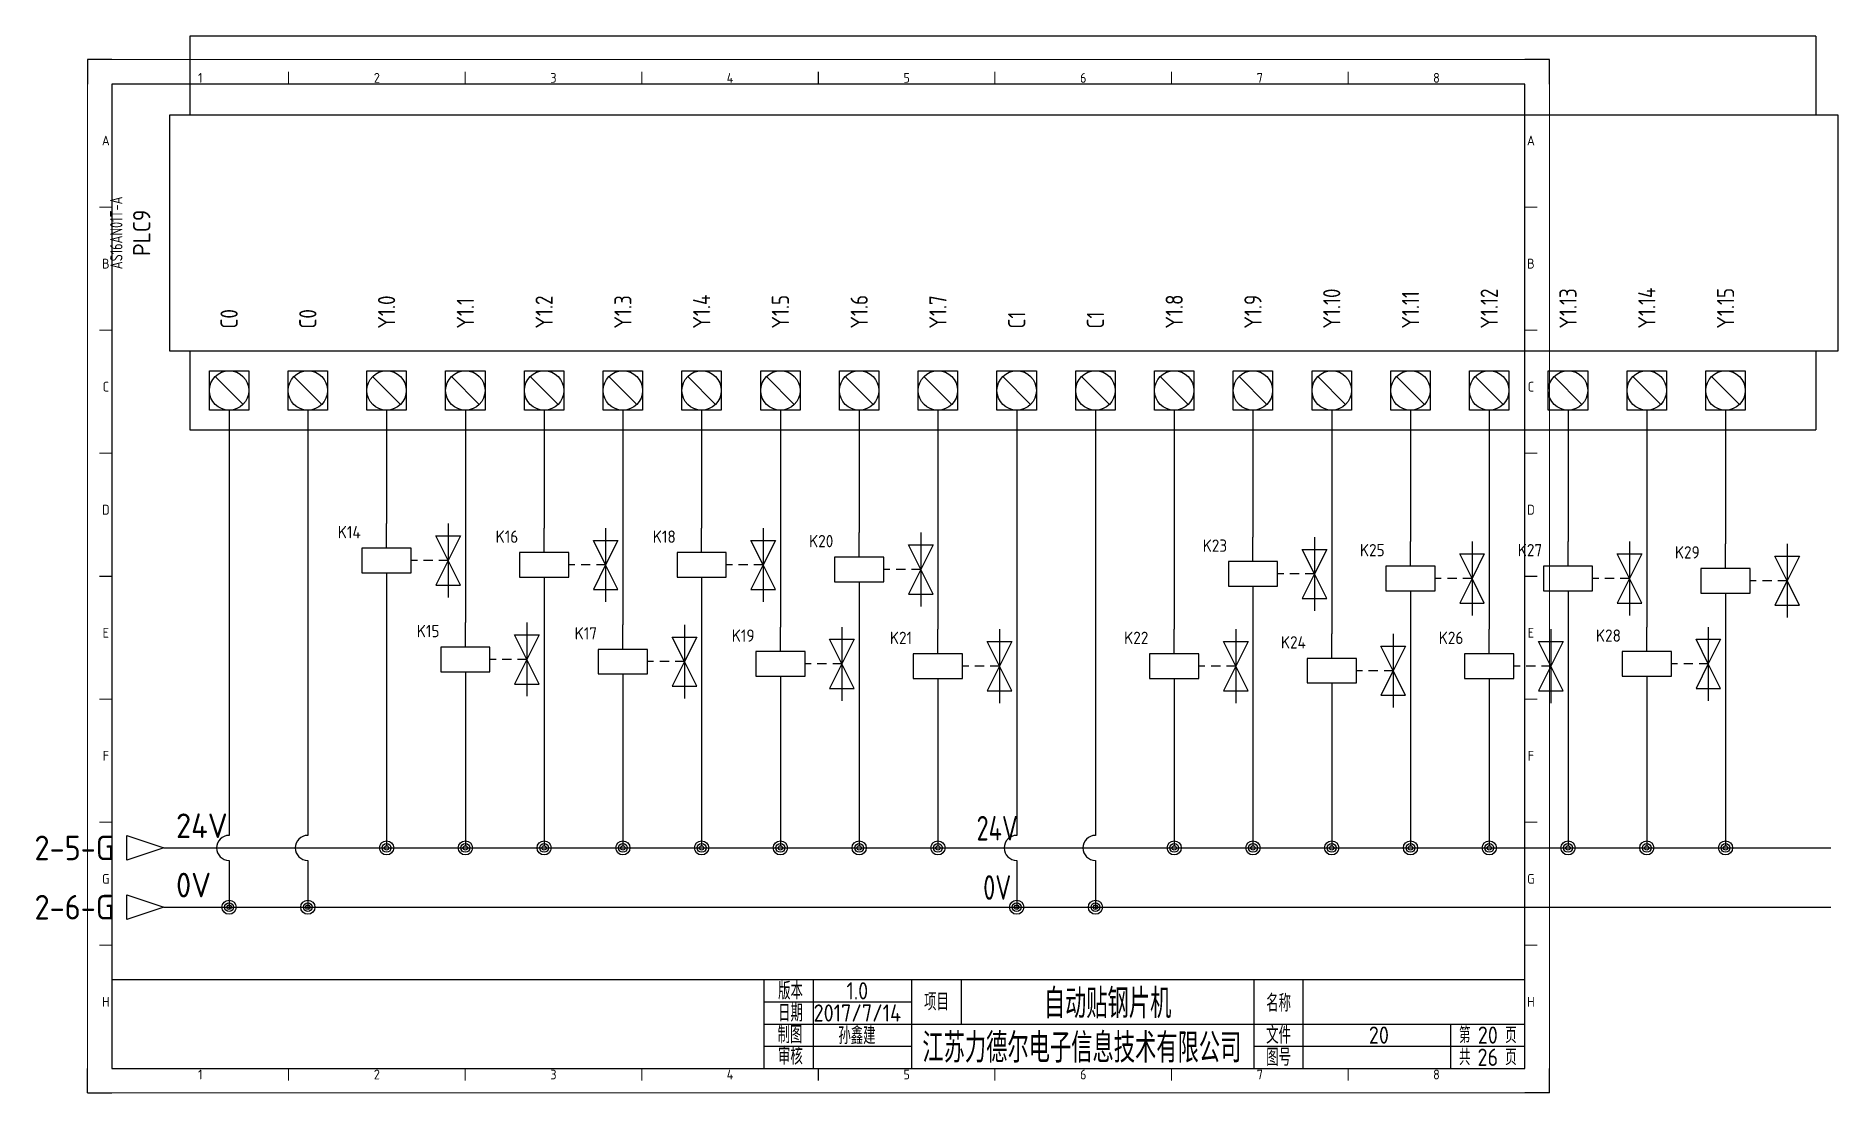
# Model space of a CAD drawing. Header units: millimetres. Extents: x 2019 to 2385, y 1387 to 1602.
import ezdxf
from ezdxf.enums import TextEntityAlignment as Align

# ---------------------------------------------------------------- set-up
doc = ezdxf.new("R2010")
doc.units = ezdxf.units.MM
for name, color, linetype in [('AE_BOR', 1, 'Continuous'), ('DESC', 150, 'Continuous'), ('SYMS', 7, 'Continuous'), ('TAGS', 150, 'Continuous'), ('TERMS', 123, 'Continuous'), ('WIRENO', 72, 'Continuous'), ('WIREREF_DEST', 52, 'Continuous'), ('WIRES', 7, 'Continuous'), ('XREF', 7, 'Continuous'), ('图框_标题栏属性', 1, 'Continuous'), ('图框_标题栏文字', 6, 'Continuous')]:
    doc.layers.add(name, color=color, linetype=linetype)
doc.styles.add('ACGBTS', font='ISOCP.SHX')
doc.styles.get("Standard").update_dxf_attribs({"font": 'arial.ttf'})
doc.styles.add('WD_IEC', font='ISOCP2.shx', dxfattribs={"height": 4, "bigfont": 'gbcbig.shx'})
doc.styles.add('工程字', font='gbenor.shx', dxfattribs={"bigfont": 'gbcbig.shx'})

# ---------------------------------------------------------------- blocks, each defined once
blk = doc.blocks.new('Border')
for p, q in [((584, 410), (10, 410)), ((10, 410), (10, 10)), ((584, 10), (584, 410)), ((10, 10), (584, 10))]:
    blk.add_line(p, q)
at = {"layer": 'AE_BOR', "color": 1, "lineweight": 30}
for p, q in [((10, 420), (0, 420)), ((0, 420), (0, 410)), ((594, 420), (584, 420)), ((594, 410), (594, 420)), ((297, 410), (297, 415)), ((5, 210), (10, 210)), ((584, 210), (589, 210)), ((0, 0), (0, 10)), ((297, 5), (297, 10)), ((594, 0), (594, 10)), ((0, 0), (10, 0)), ((594, 0), (584, 0))]:
    blk.add_line(p, q, dxfattribs=at)
at = {"layer": 'AE_BOR', "color": 1, "lineweight": 15}
for p, q in [((0, 420), (594, 420)), ((0, 0), (0, 420)), ((594, 420), (594, 0)), ((81.75, 410), (81.75, 415)), ((153.5, 410), (153.5, 415)), ((225.25, 410), (225.25, 415)), ((368.75, 410), (368.75, 415)), ((440.5, 410), (440.5, 415)), ((512.25, 410), (512.25, 415)), ((10, 360), (5, 360)), ((589, 360), (584, 360)), ((10, 310), (5, 310)), ((589, 310), (584, 310)), ((10, 260), (5, 260)), ((589, 260), (584, 260)), ((10, 160), (5, 160)), ((589, 160), (584, 160)), ((10, 110), (5, 110)), ((589, 110), (584, 110)), ((10, 60), (5, 60)), ((589, 60), (584, 60)), ((81.75, 5), (81.75, 10)), ((153.5, 5), (153.5, 10)), ((225.25, 5), (225.25, 10)), ((368.75, 5), (368.75, 10)), ((440.5, 5), (440.5, 10)), ((512.25, 5), (512.25, 10)), ((594, 0), (0, 0))]:
    blk.add_line(p, q, dxfattribs=at)
at = {"layer": 'AE_BOR', "color": 1, "lineweight": 15, "style": 'ACGBTS'}
for s, p in [('1', (45.875, 412.5)), ('2', (117.625, 412.5)), ('3', (189.375, 412.5)), ('4', (261.125, 412.5)), ('5', (332.875, 412.5)), ('6', (404.625, 412.5)), ('7', (476.375, 412.5)), ('8', (548.125, 412.5)), ('A', (7.5, 387)), ('A', (586.5, 387)), ('B', (7.5, 337)), ('B', (586.5, 337)), ('C', (7.5, 287)), ('C', (586.5, 287)), ('D', (7.5, 237)), ('D', (586.5, 237)), ('E', (7.5, 187)), ('E', (586.5, 187)), ('F', (7.5, 137)), ('F', (586.5, 137)), ('G', (7.5, 87)), ('G', (586.5, 87)), ('H', (7.5, 37)), ('H', (586.5, 37)), ('1', (45.875, 7.5)), ('2', (117.625, 7.5)), ('3', (189.375, 7.5)), ('4', (261.125, 7.5)), ('5', (332.875, 7.5)), ('6', (404.625, 7.5)), ('7', (476.375, 7.5)), ('8', (548.125, 7.5))]:
    blk.add_text(s, height=4, dxfattribs=at).set_placement(p, align=Align.MIDDLE)
blk = doc.blocks.new('LdrDkA4')
for p, q in [((132.5, 0), (132.5, 18)), ((142.5, 0), (142.5, 18)), ((162.5, 0), (162.5, 18)), ((162.5, 0), (162.5, 18)), ((162.5, 0), (162.5, 18)), ((172.5, 18), (172.5, 13.5)), ((232, 0), (232, 18)), ((242, 0), (242, 18)), ((132.5, 13.5), (162.5, 13.5)), ((172.5, 13.5), (172.5, 9)), ((132.5, 9), (162.99, 9)), ((162.5, 9), (287, 9)), ((272, 0), (272, 9)), ((132.5, 4.5), (162.5, 4.5)), ((232, 4.5), (287, 4.5)), ((142.5, 2.09), (142.5, 2.09)), ((142.5, 2.09), (142.5, 2.09))]:
    blk.add_line(p, q)
blk.add_lwpolyline([(132.5, 18), (0, 18), (0, 0), (132.5, 0)], close=True)
blk.add_lwpolyline([(132.5, 0), (287, 0), (287, 18), (132.5, 18)])
at = {"flags": 9}
blk.add_attdef('WD_TB', (0, 0), '', height=2.5, dxfattribs=at)
at = {"layer": '图框_标题栏属性', "style": '工程字'}
for tag, height, p in [('版本', 3.5, (151.42, 15.75)), ('项目', 6, (202.25, 13.5)), ('名称', 3.5, (264.42, 13.27)), ('日期', 3.5, (151.42, 11.25)), ('制图', 3.5, (151.34, 6.85)), ('公司名称', 6, (197.03, 4.5)), ('文件', 3.5, (257.37, 6.75)), ('页数', 3.5, (279.5, 6.75)), ('审核', 3.5, (151.65, 2.36)), ('图号', 3.5, (257.37, 2.25)), ('总数', 3.5, (279.5, 2.25))]:
    blk.add_attdef(tag, text='', height=height, dxfattribs=at).set_placement(p, align=Align.MIDDLE)
at = {"layer": '图框_标题栏文字', "style": '工程字'}
for s, height, p in [('版本', 3.5, (137.85, 15.75)), ('项目', 3.5, (167.5, 13.5)), ('名称', 3.5, (237, 13.27)), ('日期', 3.5, (137.85, 11.25)), ('制图', 3.5, (137.75, 6.85)), ('文件', 3.5, (237, 6.75)), ('第    页', 3.25, (279.5, 6.75)), ('审核', 3.5, (137.81, 2.51)), ('图号', 3.5, (237, 2.25)), ('共    页', 3.25, (279.5, 2.25))]:
    blk.add_text(s, height=height, dxfattribs=at).set_placement(p, align=Align.MIDDLE_CENTER)
blk = doc.blocks.new('PLCIO_AS16AN01T')
for p, q in [((-289.88, 36.99), (-289.88, 20.99)), ((40.47, 36.99), (-289.88, 36.99)), ((40.47, 36.99), (40.47, 20.99)), ((-293.88, -27.01), (-293.88, 20.99)), ((-293.88, 20.99), (44.95, 20.99)), ((44.95, 20.99), (44.95, -27.01)), ((-289.88, -27.01), (-293.88, -27.01)), ((-289.88, -27.01), (-289.88, -43.01)), ((-49.88, -27.01), (-289.88, -27.01)), ((44.95, -27.01), (-49.88, -27.01)), ((40.47, -27.01), (40.47, -43.01)), ((-285.88, -39.01), (-285.88, -31.01)), ((-285.88, -39.01), (-285.88, -31.01)), ((-285.88, -31.01), (-277.88, -31.01)), ((-285.88, -31.01), (-277.88, -31.01)), ((-284.71, -32.18), (-279.05, -37.84)), ((-277.88, -31.01), (-277.88, -39.01)), ((-277.88, -31.01), (-277.88, -39.01)), ((-269.88, -31.01), (-261.88, -31.01)), ((-269.88, -31.01), (-261.88, -31.01)), ((-269.88, -39.01), (-269.88, -31.01)), ((-269.88, -39.01), (-269.88, -31.01)), ((-268.71, -32.18), (-263.05, -37.84)), ((-261.88, -31.01), (-261.88, -39.01)), ((-261.88, -31.01), (-261.88, -39.01)), ((-253.88, -31.01), (-245.88, -31.01)), ((-253.88, -39.01), (-253.88, -31.01)), ((-252.71, -32.18), (-247.05, -37.84)), ((-245.88, -31.01), (-245.88, -39.01)), ((-237.88, -31.01), (-229.88, -31.01)), ((-237.88, -31.01), (-229.88, -31.01)), ((-237.88, -39.01), (-237.88, -31.01)), ((-237.88, -39.01), (-237.88, -31.01)), ((-236.71, -32.18), (-231.05, -37.84)), ((-229.88, -31.01), (-229.88, -39.01)), ((-229.88, -31.01), (-229.88, -39.01)), ((-221.88, -31.01), (-213.88, -31.01)), ((-221.88, -31.01), (-213.88, -31.01)), ((-221.88, -39.01), (-221.88, -31.01)), ((-221.88, -39.01), (-221.88, -31.01)), ((-220.71, -32.18), (-215.05, -37.84)), ((-213.88, -31.01), (-213.88, -39.01)), ((-213.88, -31.01), (-213.88, -39.01)), ((-205.88, -31.01), (-197.88, -31.01)), ((-205.88, -31.01), (-197.88, -31.01)), ((-205.88, -39.01), (-205.88, -31.01)), ((-205.88, -39.01), (-205.88, -31.01)), ((-204.71, -32.18), (-199.05, -37.84)), ((-197.88, -31.01), (-197.88, -39.01)), ((-197.88, -31.01), (-197.88, -39.01)), ((-189.88, -31.01), (-181.88, -31.01)), ((-189.88, -31.01), (-181.88, -31.01)), ((-189.88, -39.01), (-189.88, -31.01)), ((-189.88, -39.01), (-189.88, -31.01)), ((-188.71, -32.18), (-183.05, -37.84)), ((-181.88, -31.01), (-181.88, -39.01)), ((-181.88, -31.01), (-181.88, -39.01)), ((-173.88, -31.01), (-165.88, -31.01)), ((-173.88, -31.01), (-165.88, -31.01)), ((-173.88, -39.01), (-173.88, -31.01)), ((-173.88, -39.01), (-173.88, -31.01)), ((-172.71, -32.18), (-167.05, -37.84)), ((-165.88, -31.01), (-165.88, -39.01)), ((-165.88, -31.01), (-165.88, -39.01)), ((-157.88, -31.01), (-149.88, -31.01)), ((-157.88, -31.01), (-149.88, -31.01)), ((-157.88, -39.01), (-157.88, -31.01)), ((-157.88, -39.01), (-157.88, -31.01)), ((-156.71, -32.18), (-151.05, -37.84)), ((-149.88, -31.01), (-149.88, -39.01)), ((-149.88, -31.01), (-149.88, -39.01)), ((-141.88, -31.01), (-133.88, -31.01)), ((-141.88, -31.01), (-133.88, -31.01)), ((-141.88, -39.01), (-141.88, -31.01)), ((-141.88, -39.01), (-141.88, -31.01)), ((-140.71, -32.18), (-135.05, -37.84)), ((-133.88, -31.01), (-133.88, -39.01)), ((-133.88, -31.01), (-133.88, -39.01)), ((-125.88, -31.01), (-117.88, -31.01)), ((-125.88, -31.01), (-117.88, -31.01)), ((-125.88, -39.01), (-125.88, -31.01)), ((-125.88, -39.01), (-125.88, -31.01)), ((-124.71, -32.18), (-119.05, -37.84)), ((-117.88, -31.01), (-117.88, -39.01)), ((-117.88, -31.01), (-117.88, -39.01)), ((-109.88, -39.01), (-109.88, -31.01)), ((-109.88, -39.01), (-109.88, -31.01)), ((-109.88, -31.01), (-101.88, -31.01)), ((-109.88, -31.01), (-101.88, -31.01)), ((-108.71, -32.18), (-103.05, -37.84)), ((-101.88, -31.01), (-101.88, -39.01)), ((-101.88, -31.01), (-101.88, -39.01)), ((-93.88, -31.01), (-85.88, -31.01)), ((-93.88, -31.01), (-85.88, -31.01)), ((-93.88, -39.01), (-93.88, -31.01)), ((-93.88, -39.01), (-93.88, -31.01)), ((-92.71, -32.18), (-87.05, -37.84)), ((-85.88, -31.01), (-85.88, -39.01)), ((-85.88, -31.01), (-85.88, -39.01)), ((-77.88, -31.01), (-69.88, -31.01)), ((-77.88, -31.01), (-69.88, -31.01)), ((-77.88, -39.01), (-77.88, -31.01)), ((-77.88, -39.01), (-77.88, -31.01)), ((-76.71, -32.18), (-71.05, -37.84)), ((-69.88, -31.01), (-69.88, -39.01)), ((-69.88, -31.01), (-69.88, -39.01)), ((-61.88, -31.01), (-53.88, -31.01)), ((-61.88, -31.01), (-53.88, -31.01)), ((-61.88, -39.01), (-61.88, -31.01)), ((-61.88, -39.01), (-61.88, -31.01)), ((-60.71, -32.18), (-55.05, -37.84)), ((-53.88, -31.01), (-53.88, -39.01)), ((-53.88, -31.01), (-53.88, -39.01)), ((-45.88, -31.01), (-37.88, -31.01)), ((-45.88, -31.01), (-37.88, -31.01)), ((-45.88, -39.01), (-45.88, -31.01)), ((-45.88, -39.01), (-45.88, -31.01)), ((-44.71, -32.18), (-39.05, -37.84)), ((-37.88, -31.01), (-37.88, -39.01)), ((-37.88, -31.01), (-37.88, -39.01)), ((-29.88, -31.01), (-21.88, -31.01)), ((-29.88, -31.01), (-21.88, -31.01)), ((-29.88, -39.01), (-29.88, -31.01)), ((-29.88, -39.01), (-29.88, -31.01)), ((-28.71, -32.18), (-23.05, -37.84)), ((-21.88, -31.01), (-21.88, -39.01)), ((-21.88, -31.01), (-21.88, -39.01)), ((-13.88, -31.01), (-5.88, -31.01)), ((-13.88, -31.01), (-5.88, -31.01)), ((-13.88, -39.01), (-13.88, -31.01)), ((-13.88, -39.01), (-13.88, -31.01)), ((-12.71, -32.18), (-7.05, -37.84)), ((-5.88, -31.01), (-5.88, -39.01)), ((-5.88, -31.01), (-5.88, -39.01)), ((2.12, -39.01), (2.12, -31.01)), ((2.12, -39.01), (2.12, -31.01)), ((2.12, -31.01), (10.12, -31.01)), ((2.12, -31.01), (10.12, -31.01)), ((3.29, -32.18), (8.95, -37.84)), ((10.12, -31.01), (10.12, -39.01)), ((10.12, -31.01), (10.12, -39.01)), ((18.12, -31.01), (26.12, -31.01)), ((18.12, -31.01), (26.12, -31.01)), ((18.12, -39.01), (18.12, -31.01)), ((18.12, -39.01), (18.12, -31.01)), ((19.29, -32.18), (24.95, -37.84)), ((26.12, -31.01), (26.12, -39.01)), ((26.12, -31.01), (26.12, -39.01)), ((-277.88, -39.01), (-285.88, -39.01)), ((-277.88, -39.01), (-285.88, -39.01)), ((-261.88, -39.01), (-269.88, -39.01)), ((-261.88, -39.01), (-269.88, -39.01)), ((-245.88, -39.01), (-253.88, -39.01)), ((-229.88, -39.01), (-237.88, -39.01)), ((-229.88, -39.01), (-237.88, -39.01)), ((-213.88, -39.01), (-221.88, -39.01)), ((-213.88, -39.01), (-221.88, -39.01)), ((-197.88, -39.01), (-205.88, -39.01)), ((-197.88, -39.01), (-205.88, -39.01)), ((-181.88, -39.01), (-189.88, -39.01)), ((-181.88, -39.01), (-189.88, -39.01)), ((-165.88, -39.01), (-173.88, -39.01)), ((-165.88, -39.01), (-173.88, -39.01)), ((-149.88, -39.01), (-157.88, -39.01)), ((-149.88, -39.01), (-157.88, -39.01)), ((-133.88, -39.01), (-141.88, -39.01)), ((-133.88, -39.01), (-141.88, -39.01)), ((-117.88, -39.01), (-125.88, -39.01)), ((-117.88, -39.01), (-125.88, -39.01)), ((-101.88, -39.01), (-109.88, -39.01)), ((-101.88, -39.01), (-109.88, -39.01)), ((-85.88, -39.01), (-93.88, -39.01)), ((-85.88, -39.01), (-93.88, -39.01)), ((-69.88, -39.01), (-77.88, -39.01)), ((-69.88, -39.01), (-77.88, -39.01)), ((-53.88, -39.01), (-61.88, -39.01)), ((-53.88, -39.01), (-61.88, -39.01)), ((-37.88, -39.01), (-45.88, -39.01)), ((-37.88, -39.01), (-45.88, -39.01)), ((-21.88, -39.01), (-29.88, -39.01)), ((-21.88, -39.01), (-29.88, -39.01)), ((-5.88, -39.01), (-13.88, -39.01)), ((-5.88, -39.01), (-13.88, -39.01)), ((10.12, -39.01), (2.12, -39.01)), ((10.12, -39.01), (2.12, -39.01)), ((26.12, -39.01), (18.12, -39.01)), ((26.12, -39.01), (18.12, -39.01)), ((-289.88, -43.01), (40.47, -43.01))]:
    blk.add_line(p, q)
for centre in [(-281.88, -35.01), (-265.88, -35.01), (-249.88, -35.01), (-233.88, -35.01), (-217.88, -35.01), (-201.88, -35.01), (-185.88, -35.01), (-169.88, -35.01), (-153.88, -35.01), (-137.88, -35.01), (-121.88, -35.01), (-105.88, -35.01), (-89.88, -35.01), (-73.88, -35.01), (-57.88, -35.01), (-41.88, -35.01), (-25.88, -35.01), (-9.88, -35.01), (6.12, -35.01), (22.12, -35.01)]:
    blk.add_circle(centre, 4)
at = {"style": 'WD_IEC', "width": 0.8}
blk.add_attdef('WDTAGALT', (-331.88, -15.01), '', height=4, rotation=90, dxfattribs=at)
at = {"linetype": 'Continuous', "style": 'WD_IEC', "flags": 9}
for tag, p in [('ASSYCODE', (-320.88, 4.35)), ('FAMILY', (-320.09, 4.38))]:
    blk.add_attdef(tag, text='', height=0.32, rotation=90, dxfattribs=at).set_placement(p, align=Align.CENTER)
at = {"style": 'WD_IEC'}
for tag, p in [('LINE1', (-312.59, -3.01)), ('LINE2', (-307.59, -3.01)), ('TAG1', (-297.88, -3.01))]:
    blk.add_attdef(tag, text='', height=3.5, rotation=90, dxfattribs=at).set_placement(p, align=Align.CENTER)
for tag, width, p in [('INST', 0.8, (-328.04, -3.01)), ('LOC', 0.8, (-324.6, -3.01)), ('MFG', 0.8, (-320.59, -3.01)), ('CAT', 0.9, (-317.09, -3.01)), ('DESC', 0.8, (-303.54, -3.01))]:
    blk.add_attdef(tag, text='', height=2.5, rotation=90, dxfattribs=dict(at, width=width)).set_placement(p, align=Align.CENTER)
at = {"style": 'WD_IEC', "width": 0.9}
for tag, p in [('TERMDESC17', (-281.88, -22.45)), ('TERMDESC18', (-265.88, -22.45)), ('TERMDESC19', (-121.88, -22.45)), ('TERMDESC20', (-105.88, -22.45)), ('TAGA01', (-249.88, -22.45)), ('TAGA02', (-233.88, -22.45)), ('TAGA03', (-217.88, -22.45)), ('TAGA04', (-201.88, -22.45)), ('TAGA05', (-185.88, -22.45)), ('TAGA06', (-169.88, -22.45)), ('TAGA07', (-153.88, -22.45)), ('TAGA08', (-137.88, -22.45)), ('TAGA09', (-89.88, -22.45)), ('TAGA10', (-73.88, -22.45)), ('TAGA11', (-57.88, -22.45)), ('TAGA12', (-41.88, -22.45)), ('TAGA13', (-25.88, -22.45)), ('TAGA14', (-9.88, -22.45)), ('TAGA15', (6.12, -22.45)), ('TAGA16', (22.12, -22.45))]:
    blk.add_attdef(tag, text='', height=3.5, rotation=90, dxfattribs=at).set_placement(p, align=Align.MIDDLE_LEFT)
at = {"style": 'WD_IEC', "flags": 1}
for tag, p in [('X8TERM17', (-281.88, -39.01)), ('X8TERM18', (-265.88, -39.01)), ('X8TERM01', (-249.88, -39.01)), ('X8TERM02', (-233.88, -39.01)), ('X8TERM03', (-217.88, -39.01)), ('X8TERM04', (-201.88, -39.01)), ('X8TERM05', (-185.88, -39.01)), ('X8TERM06', (-169.88, -39.01)), ('X8TERM07', (-153.88, -39.01)), ('X8TERM08', (-137.88, -39.01)), ('X8TERM19', (-121.88, -39.01)), ('X8TERM20', (-105.88, -39.01)), ('X8TERM09', (-89.88, -39.01)), ('X8TERM10', (-73.88, -39.01)), ('X8TERM11', (-57.88, -39.01)), ('X8TERM12', (-41.88, -39.01)), ('X8TERM13', (-25.88, -39.01)), ('X8TERM14', (-9.88, -39.01)), ('X8TERM15', (6.12, -39.01)), ('X8TERM16', (22.12, -39.01))]:
    blk.add_attdef(tag, p, '', height=0.35, rotation=90, dxfattribs=at)
at = {"style": 'WD_IEC', "width": 0.9}
for tag, p in [('TERM17', (-279.88, -40.05)), ('TERM01', (-247.88, -39.92)), ('TERM02', (-231.88, -40.05)), ('TERM03', (-215.88, -40.05)), ('TERM04', (-199.88, -40.05)), ('TERM05', (-183.88, -40.05)), ('TERM06', (-167.88, -40.05)), ('TERM07', (-151.88, -40.05)), ('TERM20', (-103.88, -40.05)), ('TERM10', (-71.88, -40.05)), ('TERM12', (-39.88, -40.05)), ('TERM13', (-23.88, -40.05)), ('TERM14', (-7.88, -40.05)), ('TERM15', (8.12, -40.05)), ('TERM16', (24.12, -40.05)), ('TERM18', (-263.88, -40.05)), ('TERM08', (-135.88, -40.05)), ('TERM19', (-119.88, -40.05)), ('TERM09', (-87.88, -40.05)), ('TERM11', (-55.88, -40.05))]:
    blk.add_attdef(tag, text='', height=2.5, rotation=90, dxfattribs=at).set_placement(p, align=Align.TOP_RIGHT)
for tag, p in [('DESCA01', (-251.38, -67.08)), ('DESCB01', (-244.38, -67.08)), ('DESCA02', (-235.38, -67.08)), ('DESCB02', (-228.38, -67.08)), ('DESCA03', (-219.38, -67.08)), ('DESCB03', (-212.38, -67.08)), ('DESCA04', (-203.38, -67.08)), ('DESCB04', (-196.38, -67.08)), ('DESCA05', (-187.38, -67.08)), ('DESCB05', (-180.38, -67.08)), ('DESCA06', (-171.38, -67.08)), ('DESCB06', (-164.38, -67.08)), ('DESCA07', (-155.38, -67.08)), ('DESCB07', (-148.38, -67.08)), ('DESCA08', (-139.38, -67.08)), ('DESCB08', (-132.38, -67.08)), ('DESCA09', (-91.38, -67.08)), ('DESCB09', (-84.38, -67.08)), ('DESCA10', (-75.38, -67.08)), ('DESCB10', (-68.38, -67.08)), ('DESCA11', (-59.38, -67.08)), ('DESCB11', (-52.38, -67.08)), ('DESCA12', (-43.38, -67.08)), ('DESCB12', (-36.38, -67.08)), ('DESCA13', (-27.38, -67.08)), ('DESCB13', (-20.38, -67.08)), ('DESCA14', (-11.38, -67.08)), ('DESCB14', (-4.38, -67.08)), ('DESCA15', (4.62, -67.08)), ('DESCB15', (11.62, -67.08)), ('DESCA16', (20.62, -67.08)), ('DESCB16', (27.62, -67.08))]:
    blk.add_attdef(tag, text='', height=4, rotation=90, dxfattribs=at).set_placement(p, align=Align.RIGHT)
blk = doc.blocks.new('HA1D3')
blk.add_lwpolyline([(0, 0), (-3.75, -1.25), (-3.75, 1.25)], close=True)
at = {"style": 'WD_IEC', "flags": 1}
blk.add_attdef('SIGCODE', text='', height=1, dxfattribs=at).set_placement((-2.5, 1.8), align=Align.RIGHT)
at = {"style": 'WD_IEC'}
for tag, p, height, flags in [('WIRENO', (1.25, 1), 2.5, 8), ('X1TERM01', (0, 0), 0.32, 1)]:
    blk.add_attdef(tag, p, '', height=height, dxfattribs=dict(at, flags=flags))
blk.add_attdef('XREF', text='', height=2.5, dxfattribs=at).set_placement((-5, 0), align=Align.MIDDLE_RIGHT)
blk.add_attdef('DESC1', text='', height=2.5, dxfattribs=at).set_placement((1.25, -1), align=Align.TOP_LEFT)
blk = doc.blocks.new('WD_WNH')
at = {"linetype": 'Continuous', "style": 'WD_IEC', "width": 0.8}
blk.add_attdef('WIRENO', text='', height=2.5, dxfattribs=at).set_placement((0, 0.75), align=Align.CENTER)
at = {"style": 'WD_IEC', "flags": 1}
for tag, p in [('W08USER', (0, 0.375)), ('W04USER', (0, 0.875)), ('W05USER', (0, 0.75)), ('W09USER', (0, 0.25)), ('W03USER', (0, 1)), ('W06USER', (0, 0.625)), ('W07USER', (0, 0.5)), ('W02USER', (0, 1.125)), ('W01USER', (0, 1.25)), ('W10USER', (0, 0.125))]:
    blk.add_attdef(tag, text='', height=0.08, dxfattribs=at).set_placement(p, align=Align.CENTER)
blk = doc.blocks.new('WDDOT')
for radius in [0.72, 0.449, 0.223]:
    blk.add_circle((0, 0), radius)
blk = doc.blocks.new('VSV1')
for p, q in [((0, 2.5), (0, 7.5)), ((12.5, 7.5), (12.5, -7.5)), ((12.5, 0), (10, 5)), ((10, 5), (15, 5)), ((15, 5), (12.5, 0)), ((6.25, 0), (5, 0)), ((9.38, 0), (7.5, 0)), ((12.5, 0), (10, -5)), ((12.5, 0), (10.62, 0)), ((15, -5), (12.5, 0)), ((0, -2.5), (0, -7.5)), ((10, -5), (15, -5))]:
    blk.add_line(p, q)
blk.add_lwpolyline([(-5, 2.5), (-5, -2.5), (5, -2.5), (5, 2.5)], close=True)
at = {"style": 'WD_IEC'}
for tag, p in [('INST', (-5.25, 11.5)), ('LOC', (-5.25, 8)), ('TAG1', (-5.25, 4.5)), ('DESC1', (-5.25, -6.85)), ('DESC2', (-5.25, -10.35)), ('DESC3', (-5.25, -13.85))]:
    blk.add_attdef(tag, text='', height=2.5, dxfattribs=at).set_placement(p, align=Align.RIGHT)
at = {"style": 'WD_IEC', "flags": 1}
for tag, p, height in [('X2TERM01', (0, 7.5), 0.32), ('X4LINK', (-5, 0), 0.32), ('X1LINK', (12.5, 0), 0.32), ('ASSYCODE', (1, -4), 1), ('X8TERM02', (0, -7.5), 0.32), ('FAMILY', (1, -5.5), 1), ('CATDESC', (1, -7), 1)]:
    blk.add_attdef(tag, p, '', height=height, dxfattribs=at)
at = {"style": 'WD_IEC'}
blk.add_attdef('TERM01', text='', height=2, rotation=90, dxfattribs=at).set_placement((-1, 7.5), align=Align.RIGHT)
at = {"style": 'WD_IEC', "flags": 9}
for tag, p in [('MFG', (-6, 1)), ('CAT', (-6, -1.5))]:
    blk.add_attdef(tag, text='', height=1.5, dxfattribs=at).set_placement(p, align=Align.RIGHT)
at = {"style": 'WD_IEC'}
blk.add_attdef('TERM02', (-1, -7.5), '', height=2, rotation=90, dxfattribs=at)
at = {"lineweight": 9, "style": 'WD_IEC'}
for tag, p in [('NO', (-5.5, -16.5)), ('NC', (-5.5, -20))]:
    blk.add_attdef(tag, text='', height=2.5, dxfattribs=at).set_placement(p, align=Align.TOP_RIGHT)
for tag, p in [('XREFNO', (-4, -16.5)), ('XREFNC', (-4, -20)), ('WDTAGALT', (-3.88, -23.13))]:
    blk.add_attdef(tag, text='', height=2.5, dxfattribs=at).set_placement(p, align=Align.TOP_LEFT)

msp = doc.modelspace()

# ---------------------------------------------------------------- linework, layer by layer
at = {"layer": 'WIRES'}
for p, q in [((2058.08, 1526.17), (2058.08, 1439.75)), ((2074.08, 1526.17), (2074.08, 1439.75)), ((2090.08, 1526.17), (2090.08, 1503.12)), ((2106.08, 1526.17), (2106.08, 1483.01)), ((2122.08, 1526.17), (2122.08, 1502.2)), ((2138.08, 1526.17), (2138.08, 1482.55)), ((2154.08, 1526.17), (2154.08, 1502.2)), ((2170.08, 1526.17), (2170.08, 1482.09)), ((2186.08, 1526.17), (2186.08, 1501.29)), ((2202.08, 1526.17), (2202.08, 1481.64)), ((2218.08, 1526.17), (2218.08, 1439.75)), ((2234.08, 1526.17), (2234.08, 1439.75)), ((2250.08, 1526.17), (2250.08, 1481.64)), ((2266.08, 1526.17), (2266.08, 1500.37)), ((2282.08, 1526.17), (2282.08, 1480.72)), ((2298.08, 1526.17), (2298.08, 1499.46)), ((2314.08, 1526.17), (2314.08, 1481.64)), ((2330.08, 1526.17), (2330.08, 1499.46)), ((2346.08, 1526.17), (2346.08, 1482.09)), ((2362.08, 1526.17), (2362.08, 1499)), ((2090.08, 1488.12), (2090.08, 1437.58)), ((2122.08, 1487.2), (2122.08, 1437.58)), ((2154.08, 1487.2), (2154.08, 1437.58)), ((2186.08, 1486.29), (2186.08, 1437.58)), ((2266.08, 1485.37), (2266.08, 1437.58)), ((2298.08, 1484.46), (2298.08, 1437.58)), ((2330.08, 1484.46), (2330.08, 1437.58)), ((2362.08, 1484), (2362.08, 1437.58)), ((2106.08, 1468.01), (2106.08, 1437.58)), ((2138.08, 1467.55), (2138.08, 1437.58)), ((2170.08, 1467.09), (2170.08, 1437.58)), ((2202.08, 1466.64), (2202.08, 1437.58)), ((2250.08, 1466.64), (2250.08, 1437.58)), ((2282.08, 1465.72), (2282.08, 1437.58)), ((2314.08, 1466.64), (2314.08, 1437.58)), ((2346.08, 1467.09), (2346.08, 1437.58)), ((2044.81, 1437.21), (2383.44, 1437.21)), ((2058.08, 1434.67), (2058.08, 1424.78)), ((2074.08, 1434.67), (2074.08, 1424.78)), ((2218.08, 1434.67), (2218.08, 1424.78)), ((2234.08, 1434.67), (2234.08, 1424.78)), ((2044.81, 1425.16), (2383.44, 1425.16))]:
    msp.add_line(p, q, dxfattribs=at)
for centre in [(2058.08, 1437.21), (2074.08, 1437.21), (2218.08, 1437.21), (2234.08, 1437.21)]:
    msp.add_arc(centre, 2.54, 90, 270, dxfattribs=at)

# ---------------------------------------------------------------- block references
msp.add_blockref('LdrDkA4', (2034.29, 1392.42)).add_auto_attribs({'总数': '26', '页数': '20', '文件': '20', '公司名称': '江苏力德尔电子信息技术有限公司', '项目': '自动贴钢片机', '制图': '孙鑫建', '日期': '2017/7/14', '版本': '1.0'})
at = {"layer": 'AE_BOR', "xscale": 0.5, "yscale": 0.5, "zscale": 0.5}
msp.add_blockref('Border', (2029.29, 1387.42), dxfattribs=at)
at = {"layer": 'SYMS'}
ref = msp.add_blockref('PLCIO_AS16AN01T', (2339.96, 1565.17), dxfattribs=at)
ref.add_attrib('TAGA09', 'Y1.8', dxfattribs={"layer": 'TAGS', "height": 3.5, "rotation": 90, "style": 'WD_IEC', "width": 0.9}).set_placement((2250.08, 1542.72), align=Align.MIDDLE_LEFT)
ref.add_attrib('TAGA08', 'Y1.7', dxfattribs={"layer": 'TAGS', "height": 3.5, "rotation": 90, "style": 'WD_IEC', "width": 0.9}).set_placement((2202.08, 1542.72), align=Align.MIDDLE_LEFT)
ref.add_attrib('TAGA07', 'Y1.6', dxfattribs={"layer": 'TAGS', "height": 3.5, "rotation": 90, "style": 'WD_IEC', "width": 0.9}).set_placement((2186.08, 1542.72), align=Align.MIDDLE_LEFT)
ref.add_attrib('TAGA06', 'Y1.5', dxfattribs={"layer": 'TAGS', "height": 3.5, "rotation": 90, "style": 'WD_IEC', "width": 0.9}).set_placement((2170.08, 1542.72), align=Align.MIDDLE_LEFT)
ref.add_attrib('TAGA05', 'Y1.4', dxfattribs={"layer": 'TAGS', "height": 3.5, "rotation": 90, "style": 'WD_IEC', "width": 0.9}).set_placement((2154.08, 1542.72), align=Align.MIDDLE_LEFT)
ref.add_attrib('TAGA04', 'Y1.3', dxfattribs={"layer": 'TAGS', "height": 3.5, "rotation": 90, "style": 'WD_IEC', "width": 0.9}).set_placement((2138.08, 1542.72), align=Align.MIDDLE_LEFT)
ref.add_attrib('TAGA03', 'Y1.2', dxfattribs={"layer": 'TAGS', "height": 3.5, "rotation": 90, "style": 'WD_IEC', "width": 0.9}).set_placement((2122.08, 1542.72), align=Align.MIDDLE_LEFT)
ref.add_attrib('TAGA02', 'Y1.1', dxfattribs={"layer": 'TAGS', "height": 3.5, "rotation": 90, "style": 'WD_IEC', "width": 0.9}).set_placement((2106.08, 1542.72), align=Align.MIDDLE_LEFT)
ref.add_attrib('TAGA01', 'Y1.0', dxfattribs={"layer": 'TAGS', "height": 3.5, "rotation": 90, "style": 'WD_IEC', "width": 0.9}).set_placement((2090.08, 1542.72), align=Align.MIDDLE_LEFT)
ref.add_attrib('TAGA12', 'Y1.11', dxfattribs={"layer": 'TAGS', "height": 3.5, "rotation": 90, "style": 'WD_IEC', "width": 0.9}).set_placement((2298.08, 1542.72), align=Align.MIDDLE_LEFT)
ref.add_attrib('TAG1', 'PLC9', dxfattribs={"layer": 'TAGS', "height": 3.5, "rotation": 90, "style": 'WD_IEC'}).set_placement((2042.08, 1562.17), align=Align.CENTER)
ref.add_attrib('DESC', 'AS16AN01T-A', dxfattribs={"layer": 'DESC', "height": 2.5, "rotation": 90, "style": 'WD_IEC', "width": 0.8}).set_placement((2036.42, 1562.17), align=Align.CENTER)
ref.add_attrib('TAGA10', 'Y1.9', dxfattribs={"layer": 'TAGS', "height": 3.5, "rotation": 90, "style": 'WD_IEC', "width": 0.9}).set_placement((2266.08, 1542.72), align=Align.MIDDLE_LEFT)
ref.add_attrib('TAGA11', 'Y1.10', dxfattribs={"layer": 'TAGS', "height": 3.5, "rotation": 90, "style": 'WD_IEC', "width": 0.9}).set_placement((2282.08, 1542.72), align=Align.MIDDLE_LEFT)
ref.add_attrib('TAGA13', 'Y1.12', dxfattribs={"layer": 'TAGS', "height": 3.5, "rotation": 90, "style": 'WD_IEC', "width": 0.9}).set_placement((2314.08, 1542.72), align=Align.MIDDLE_LEFT)
ref.add_attrib('TAGA14', 'Y1.13', dxfattribs={"layer": 'TAGS', "height": 3.5, "rotation": 90, "style": 'WD_IEC', "width": 0.9}).set_placement((2330.08, 1542.72), align=Align.MIDDLE_LEFT)
ref.add_attrib('TAGA15', 'Y1.14', dxfattribs={"layer": 'TAGS', "height": 3.5, "rotation": 90, "style": 'WD_IEC', "width": 0.9}).set_placement((2346.08, 1542.72), align=Align.MIDDLE_LEFT)
ref.add_attrib('TAGA16', 'Y1.15', dxfattribs={"layer": 'TAGS', "height": 3.5, "rotation": 90, "style": 'WD_IEC', "width": 0.9}).set_placement((2362.08, 1542.72), align=Align.MIDDLE_LEFT)
ref.add_attrib('TERMDESC17', 'C0', dxfattribs={"layer": 'TERMS', "height": 3.5, "rotation": 90, "style": 'WD_IEC', "width": 0.9}).set_placement((2058.08, 1542.72), align=Align.MIDDLE_LEFT)
ref.add_attrib('TERMDESC18', 'C0', dxfattribs={"layer": 'TERMS', "height": 3.5, "rotation": 90, "style": 'WD_IEC', "width": 0.9}).set_placement((2074.08, 1542.72), align=Align.MIDDLE_LEFT)
ref.add_attrib('TERMDESC19', 'C1', dxfattribs={"layer": 'TERMS', "height": 3.5, "rotation": 90, "style": 'WD_IEC', "width": 0.9}).set_placement((2218.08, 1542.72), align=Align.MIDDLE_LEFT)
ref.add_attrib('TERMDESC20', 'C1', dxfattribs={"layer": 'TERMS', "height": 3.5, "rotation": 90, "style": 'WD_IEC', "width": 0.9}).set_placement((2234.08, 1542.72), align=Align.MIDDLE_LEFT)
ref = msp.add_blockref('VSV1', (2090.08, 1495.62), dxfattribs=at)
ref.add_attrib('TAG1', 'K14', dxfattribs={"layer": 'TAGS', "height": 2.5, "style": 'WD_IEC'}).set_placement((2084.83, 1500.12), align=Align.RIGHT)
ref = msp.add_blockref('VSV1', (2122.08, 1494.7), dxfattribs=at)
ref.add_attrib('TAG1', 'K16', dxfattribs={"layer": 'TAGS', "height": 2.5, "style": 'WD_IEC'}).set_placement((2116.83, 1499.2), align=Align.RIGHT)
ref = msp.add_blockref('VSV1', (2154.08, 1494.7), dxfattribs=at)
ref.add_attrib('TAG1', 'K18', dxfattribs={"layer": 'TAGS', "height": 2.5, "style": 'WD_IEC'}).set_placement((2148.83, 1499.2), align=Align.RIGHT)
ref = msp.add_blockref('VSV1', (2186.08, 1493.79), dxfattribs=at)
ref.add_attrib('TAG1', 'K20', dxfattribs={"layer": 'TAGS', "height": 2.5, "style": 'WD_IEC'}).set_placement((2180.83, 1498.29), align=Align.RIGHT)
ref = msp.add_blockref('VSV1', (2266.08, 1492.87), dxfattribs=at)
ref.add_attrib('TAG1', 'K23', dxfattribs={"layer": 'TAGS', "height": 2.5, "style": 'WD_IEC'}).set_placement((2260.83, 1497.37), align=Align.RIGHT)
ref = msp.add_blockref('VSV1', (2298.08, 1491.96), dxfattribs=at)
ref.add_attrib('TAG1', 'K25', dxfattribs={"layer": 'TAGS', "height": 2.5, "style": 'WD_IEC'}).set_placement((2292.83, 1496.46), align=Align.RIGHT)
ref = msp.add_blockref('VSV1', (2330.08, 1491.96), dxfattribs=at)
ref.add_attrib('TAG1', 'K27', dxfattribs={"layer": 'TAGS', "height": 2.5, "style": 'WD_IEC'}).set_placement((2324.83, 1496.46), align=Align.RIGHT)
ref = msp.add_blockref('VSV1', (2362.08, 1491.5), dxfattribs=at)
ref.add_attrib('TAG1', 'K29', dxfattribs={"layer": 'TAGS', "height": 2.5, "style": 'WD_IEC'}).set_placement((2356.83, 1496), align=Align.RIGHT)
ref = msp.add_blockref('VSV1', (2106.08, 1475.51), dxfattribs=at)
ref.add_attrib('TAG1', 'K15', dxfattribs={"layer": 'TAGS', "height": 2.5, "style": 'WD_IEC'}).set_placement((2100.83, 1480.01), align=Align.RIGHT)
ref = msp.add_blockref('VSV1', (2138.08, 1475.05), dxfattribs=at)
ref.add_attrib('TAG1', 'K17', dxfattribs={"layer": 'TAGS', "height": 2.5, "style": 'WD_IEC'}).set_placement((2132.83, 1479.55), align=Align.RIGHT)
ref = msp.add_blockref('VSV1', (2170.08, 1474.59), dxfattribs=at)
ref.add_attrib('TAG1', 'K19', dxfattribs={"layer": 'TAGS', "height": 2.5, "style": 'WD_IEC'}).set_placement((2164.83, 1479.09), align=Align.RIGHT)
ref = msp.add_blockref('VSV1', (2202.08, 1474.14), dxfattribs=at)
ref.add_attrib('TAG1', 'K21', dxfattribs={"layer": 'TAGS', "height": 2.5, "style": 'WD_IEC'}).set_placement((2196.83, 1478.64), align=Align.RIGHT)
ref = msp.add_blockref('VSV1', (2250.08, 1474.14), dxfattribs=at)
ref.add_attrib('TAG1', 'K22', dxfattribs={"layer": 'TAGS', "height": 2.5, "style": 'WD_IEC'}).set_placement((2244.83, 1478.64), align=Align.RIGHT)
ref = msp.add_blockref('VSV1', (2282.08, 1473.22), dxfattribs=at)
ref.add_attrib('TAG1', 'K24', dxfattribs={"layer": 'TAGS', "height": 2.5, "style": 'WD_IEC'}).set_placement((2276.83, 1477.72), align=Align.RIGHT)
ref = msp.add_blockref('VSV1', (2314.08, 1474.14), dxfattribs=at)
ref.add_attrib('TAG1', 'K26', dxfattribs={"layer": 'TAGS', "height": 2.5, "style": 'WD_IEC'}).set_placement((2308.83, 1478.64), align=Align.RIGHT)
ref = msp.add_blockref('VSV1', (2346.08, 1474.59), dxfattribs=at)
ref.add_attrib('TAG1', 'K28', dxfattribs={"layer": 'TAGS', "height": 2.5, "style": 'WD_IEC'}).set_placement((2340.83, 1479.09), align=Align.RIGHT)
ref = msp.add_blockref('HA1D3', (2044.81, 1437.21), dxfattribs=dict(at, xscale=2, yscale=2, zscale=2))
ref.add_attrib('XREF', '2-5-G', dxfattribs={"layer": 'XREF', "height": 5, "style": 'WD_IEC'}).set_placement((2034.81, 1437.21), align=Align.MIDDLE_RIGHT)
ref.add_attrib('WIRENO', '24V', (2047.31, 1439.21), dxfattribs={"layer": 'WIREREF_DEST', "height": 5, "style": 'WD_IEC', "flags": 8})
at = {"layer": 'SYMS', "xscale": 2, "yscale": 2, "zscale": 2}
for p in [(2090.08, 1437.21), (2106.08, 1437.21), (2122.08, 1437.21), (2138.08, 1437.21), (2154.08, 1437.21), (2170.08, 1437.21), (2186.08, 1437.21), (2202.08, 1437.21), (2250.08, 1437.21), (2266.08, 1437.21), (2282.08, 1437.21), (2298.08, 1437.21), (2314.08, 1437.21), (2330.08, 1437.21), (2346.08, 1437.21), (2362.08, 1437.21), (2058.08, 1425.16), (2074.08, 1425.16), (2218.08, 1425.16), (2234.08, 1425.16)]:
    msp.add_blockref('WDDOT', p, dxfattribs=at)
at = {"layer": 'SYMS'}
ref = msp.add_blockref('HA1D3', (2044.81, 1425.16), dxfattribs=dict(at, xscale=2, yscale=2, zscale=2))
ref.add_attrib('XREF', '2-6-G', dxfattribs={"layer": 'XREF', "height": 5, "style": 'WD_IEC'}).set_placement((2034.81, 1425.16), align=Align.MIDDLE_RIGHT)
ref.add_attrib('WIRENO', '0V', (2047.31, 1427.16), dxfattribs={"layer": 'WIREREF_DEST', "height": 5, "style": 'WD_IEC', "flags": 8})
at = {"layer": 'WIRENO'}
ref = msp.add_blockref('WD_WNH', (2214.12, 1437.21), dxfattribs=dict(at, xscale=2, yscale=2, zscale=2))
ref.add_attrib('WIRENO', '24V', dxfattribs={"linetype": 'Continuous', "height": 5, "style": 'WD_IEC', "width": 0.8}).set_placement((2214.12, 1438.71), align=Align.CENTER)
ref = msp.add_blockref('WD_WNH', (2214.12, 1425.16), dxfattribs=dict(at, xscale=2, yscale=2, zscale=2))
ref.add_attrib('WIRENO', '0V', dxfattribs={"linetype": 'Continuous', "height": 5, "style": 'WD_IEC', "width": 0.8}).set_placement((2214.12, 1426.66), align=Align.CENTER)

doc.saveas('drawing.dxf')
